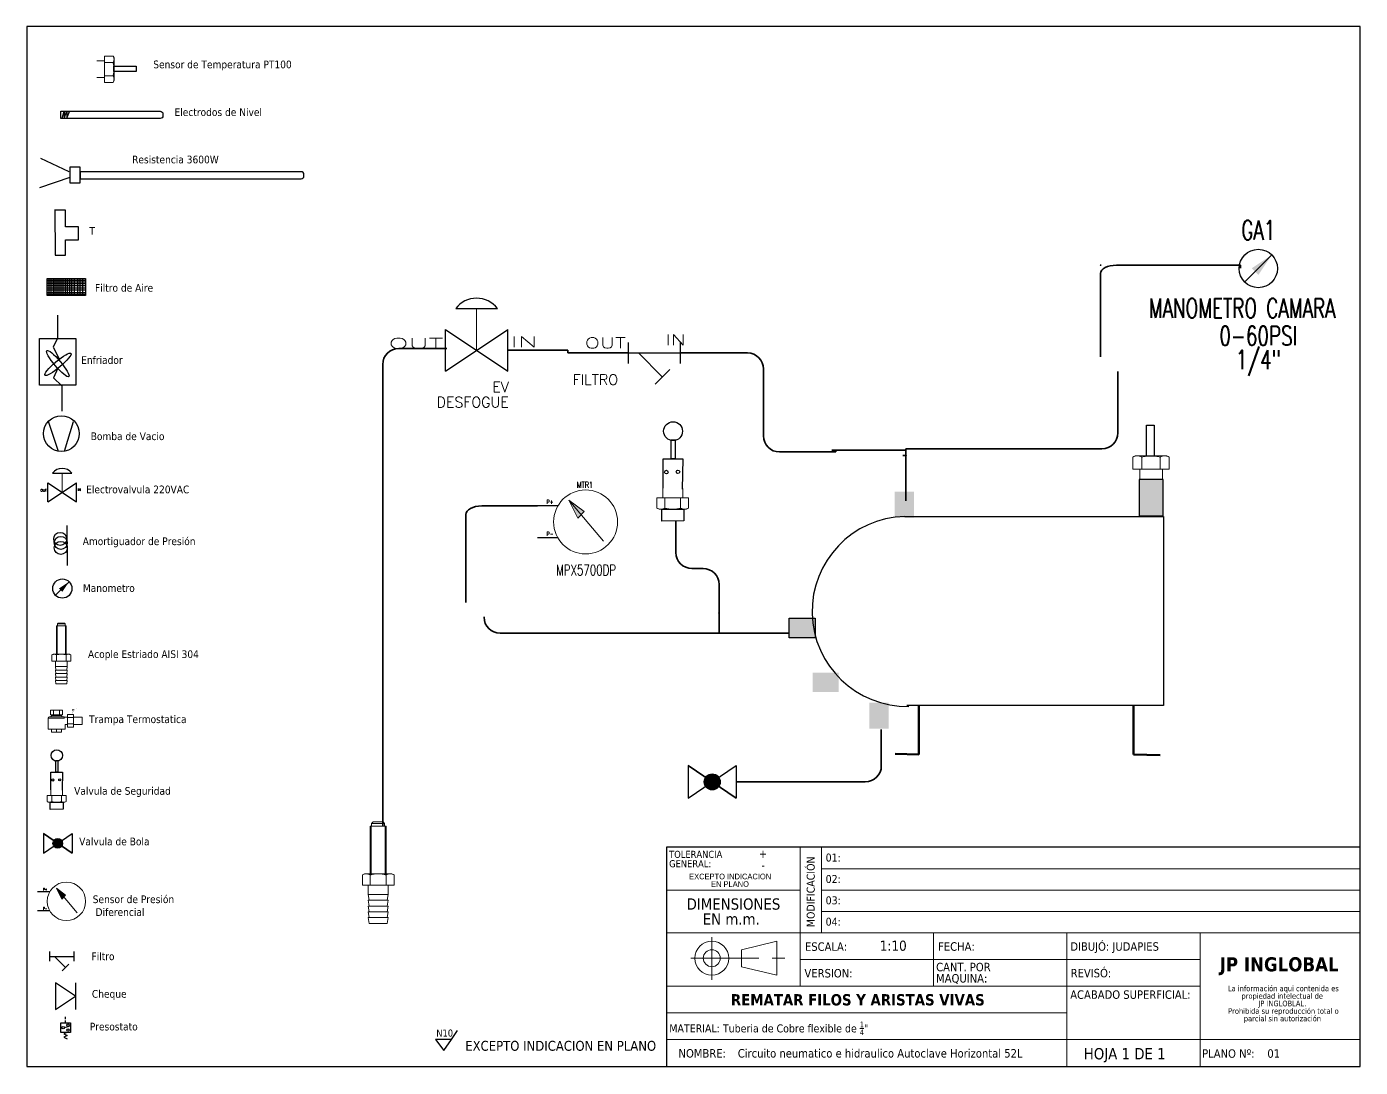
# Model space of a CAD drawing. Header units: millimetres. Extents: x 15 to 265, y 10 to 205.
import ezdxf
from ezdxf.enums import TextEntityAlignment as Align

# ---------------------------------------------------------------- set-up
doc = ezdxf.new("R2010")
doc.units = ezdxf.units.MM
doc.linetypes.add('CENTERX2', pattern=[20.32, 12.7, -2.54, 2.54, -2.54])
for name, color, linetype in [('CONTORNO', 179, 'Continuous'), ('DESC', 250, 'Continuous'), ('SYMS', 7, 'Continuous'), ('TAGS', 250, 'Continuous'), ('TERMS', 123, 'Continuous'), ('WIRENO', 250, 'Continuous')]:
    doc.layers.add(name, color=color, linetype=linetype)
doc.layers.add('WIRES', color=7, linetype='Continuous', lineweight=35)
doc.styles.add('SLDTEXTSTYLE0', font='tahoma.ttf')
doc.styles.add('SLDTEXTSTYLE1', font='')
doc.styles.add('SLDTEXTSTYLE2', font='GOTHIC.TTF', dxfattribs={"width": 0.913})
doc.styles.get("Standard").update_dxf_attribs({"font": 'tahoma.ttf'})
doc.styles.add('WD', font='romans.shx')
doc.styles.get('SLDTEXTSTYLE1').set_extended_font_data('Tahoma', bold=True)

# ---------------------------------------------------------------- blocks, each defined once
blk = doc.blocks.new('SW_NOTE_0')
at = {"layer": 'CONTORNO', "color": 0, "attachment_point": 2, "style": 'SLDTEXTSTYLE2'}
for s, insert, char_height in [('EXCEPTO INDICACION', (7.57, 1.35), 1.0583), ('EN PLANO', (7.54, -0.06), 1.058)]:
    blk.add_mtext(s, dxfattribs=dict(at, insert=insert, char_height=char_height))
blk = doc.blocks.new('SW_NOTE_1')
at = {"layer": 'CONTORNO', "color": 0, "attachment_point": 2, "style": 'SLDTEXTSTYLE0'}
for s, insert, char_height in [('DIMENSIONES ', (9.43, 2.69), 2.1167), ('EN m.m.', (9.02, -0.13), 2.117)]:
    blk.add_mtext(s, dxfattribs=dict(at, insert=insert, char_height=char_height))
blk = doc.blocks.new('SW_NOTE_2')
at = {"layer": 'CONTORNO', "color": 0, "char_height": 1.0583, "attachment_point": 2, "style": 'SLDTEXTSTYLE0'}
for s, insert in [('La información aqui contenida es ', (10.29, 1.34)), ('propiedad intelectual de', (10.08, -0.07)), ('JP INGLOBLAL.', (10.1, -1.48)), ('Prohibida su reproducción total o ', (10.3, -2.89)), ('parcial sin autorización', (10.12, -4.3))]:
    blk.add_mtext(s, dxfattribs=dict(at, insert=insert))
blk = doc.blocks.new('SW_NOTE_3')
at = {"color": 0, "linetype": 'Continuous', "lineweight": 0, "attachment_point": 1, "style": 'SLDTEXTSTYLE0'}
for s, insert, char_height in [('TOLERANCIA ', (0, 1.68), 1.3229), ('GENERAL:', (0, -0.08), 1.323)]:
    blk.add_mtext(s, dxfattribs=dict(at, insert=insert, char_height=char_height))
blk = doc.blocks.new('SW_NOTE_4')
at = {"color": 0, "linetype": 'Continuous', "lineweight": 0, "char_height": 1.587, "attachment_point": 1, "style": 'SLDTEXTSTYLE0'}
for s, insert in [('CANT. POR ', (0, 2.02)), ('MAQUINA:', (0, -0.1))]:
    blk.add_mtext(s, dxfattribs=dict(at, insert=insert))
blk = doc.blocks.new('HGVA1_DIAPHRAGM_VALVE2')
at = {"color": 7, "linetype": 'Continuous', "lineweight": 0, "ltscale": 3.2258}
for p, q in [((-0.25, 0.5), (0.25, 0.5)), ((0, 0), (0, 0.5))]:
    blk.add_line(p, q, dxfattribs=at)
for p, q in [((-0.375, -0.25), (-0.375, 0.25)), ((-0.375, -0.25), (0.375, 0.25)), ((-0.375, 0.25), (0.375, -0.25)), ((0.375, -0.25), (0.375, 0.25))]:
    blk.add_line(p, q)
at = {"ltscale": 25.4, "flags": 128}
blk.add_lwpolyline([(0.25, 0.5, 0.5), (-0.25, 0.5)], format="xyb", close=True, dxfattribs=at)
at = {"style": 'WD', "flags": 1}
for tag, p in [('INST', (-0.469, 0.748)), ('LOC', (-0.469, 0.587)), ('TAG1', (-0.469, 0.378))]:
    blk.add_attdef(tag, text='', height=0.125, dxfattribs=at).set_placement(p, align=Align.RIGHT)
at = {"style": 'WD'}
blk.add_attdef('XREF', text='', height=0.0625, rotation=0.0625, dxfattribs=at).set_placement((0.518, 0.271), align=Align.TOP_CENTER)
blk.add_attdef('TERM01', text='', height=0.0625, dxfattribs=at).set_placement((-0.399, 0.018), align=Align.RIGHT)
for tag, p, height in [('X4TERM01', (-0.375, 0), 0.005), ('X1TERM02', (0.375, 0), 0.005), ('TERM02', (0.406, 0.036), 0.0625), ('RATING1', (0.388, -0.162), 0.125), ('DESC1', (0.388, -0.378), 0.125), ('DESC2', (0.388, -0.562), 0.125), ('DESC3', (0.388, -0.752), 0.125), ('WDTAGALT', (0.388, -0.907), 0.125)]:
    blk.add_attdef(tag, p, '', height=height, dxfattribs=at)
at = {"style": 'WD', "flags": 1}
for tag, p in [('WDTYPE', (-0.154, -0.127)), ('FAMILY', (-0.143, -0.17)), ('CAT', (-0.143, -0.215)), ('MFG', (-0.141, -0.246)), ('ASSYCODE', (-0.113, -0.275))]:
    blk.add_attdef(tag, text='', height=0.01, dxfattribs=at).set_placement(p, align=Align.CENTER)
blk = doc.blocks.new('HST1_STRAINER_Y_TYPE')
at = {"ltscale": 3.2258}
for p, q in [((0, 0.125), (0, -0.125)), ((0.625, 0.125), (0.625, -0.125)), ((0, 0), (0.625, 0)), ((0.125, 0), (0.412, -0.287)), ((0.324, -0.376), (0.501, -0.199))]:
    blk.add_line(p, q, dxfattribs=at)
at = {"style": 'WD', "flags": 1}
for tag, height, p in [('INST', 0.125, (0.33, 0.71)), ('LOC', 0.125, (0.306, 0.549)), ('TAG1', 0.125, (0.324, 0.34)), ('FAMILY', 0.01, (1.09, 0.044)), ('CAT', 0.01, (1.09, -0.001)), ('WDTYPE', 0.01, (1.102, -0.093)), ('MFG', 0.01, (1.092, -0.032)), ('ASSYCODE', 0.01, (1.12, -0.061))]:
    blk.add_attdef(tag, text='', height=height, dxfattribs=at).set_placement(p, align=Align.CENTER)
at = {"style": 'WD'}
for tag, height, p in [('WDTAGALT', 0.125, (0.035, 0.2)), ('TERM01', 0.0625, (-0.024, 0.018))]:
    blk.add_attdef(tag, text='', height=height, dxfattribs=at).set_placement(p, align=Align.RIGHT)
for tag, p, height in [('RATING1', (0.6, 0.18), 0.125), ('X4TERM01', (0, 0), 0.005), ('X1TERM03', (0.625, 0), 0.005), ('TERM03', (0.632, 0.013), 0.0625), ('DESC1', (-0.666, -0.258), 0.125), ('DESC2', (-0.666, -0.442), 0.125), ('X8TERM02', (0.412, -0.287), 0.005), ('TERM02', (0.447, -0.365), 0.0625), ('DESC3', (-0.666, -0.632), 0.125)]:
    blk.add_attdef(tag, p, '', height=height, dxfattribs=at)
blk.add_attdef('XREF', text='', height=0.0625, rotation=0.0625, dxfattribs=at).set_placement((0.649, -0.434), align=Align.TOP_CENTER)
blk = doc.blocks.new('HME1_PRESS_M')
blk.add_line((0.0361, -0.0879), (0.2129, 0.0889))
blk.add_circle((0.125, 0), 0.125)
blk.add_solid([(0.0821, 0.0015), (0.1255, -0.0419), (0.2129, 0.0889)])
at = {"style": 'WD', "width": 0.7}
for tag, p in [('INST', (0.125, 0.5)), ('LOC', (0.125, 0.3438)), ('TAG1', (0.125, 0.1875)), ('DESC1', (0.125, -0.3438)), ('DESC2', (0.125, -0.5)), ('DESC3', (0.125, -0.6562)), ('WDTAGALT', (0.125, -0.8125))]:
    blk.add_attdef(tag, text='', height=0.125, dxfattribs=at).set_placement(p, align=Align.CENTER)
blk.add_attdef('TERM01', text='', height=0.0625, dxfattribs=at).set_placement((-0.0322, 0.0313), align=Align.RIGHT)
for tag, p, height in [('TERM02', (0.2803, 0.0313), 0.0625), ('RATING1', (0.2812, -0.1875), 0.125)]:
    blk.add_attdef(tag, p, '', height=height, dxfattribs=at)
at = {"style": 'WD'}
for tag, p, height, flags in [('X4TERM01', (0, 0), 0.005, 1), ('WDTYPE', (0.0625, 0.0625), 0.01, 1), ('WDBLKNAM', (0.1342, 0.0008), 0.01, 9), ('X1TERM02', (0.248, 0), 0.005, 1), ('FAMILY', (0.1303, -0.0348), 0.01, 9)]:
    blk.add_attdef(tag, p, '', height=height, dxfattribs=dict(at, flags=flags))
blk.add_attdef('XREF', text='', height=0.0625, dxfattribs=at).set_placement((-0.0312, -0.125), align=Align.RIGHT)
at = {"linetype": 'Continuous', "style": 'WD', "flags": 9}
for tag, p in [('MFG', (0.1283, -0.0855)), ('CAT', (0.1303, -0.066)), ('ASSYCODE', (0.1305, -0.1028))]:
    blk.add_attdef(tag, p, '', height=0.01, dxfattribs=at)
blk = doc.blocks.new('Acople Estriado')
at = {"color": 7, "linetype": 'Continuous', "lineweight": 15}
for p, q in [((6.78, 5.633), (6.78, 5.138)), ((6.78, 5.633), (6.947, 5.633)), ((6.811, 5.678), (6.796, 5.663)), ((6.796, 5.663), (6.796, 5.633)), ((6.931, 5.663), (6.796, 5.663)), ((6.811, 5.678), (6.916, 5.678)), ((6.931, 5.663), (6.916, 5.678)), ((6.931, 5.633), (6.931, 5.663)), ((6.947, 5.138), (6.947, 5.633)), ((6.721, 5.138), (6.699, 5.126)), ((6.699, 5.126), (6.699, 5.019)), ((6.699, 5.019), (6.781, 5.019)), ((6.74, 5.138), (6.721, 5.138)), ((6.864, 5.138), (6.74, 5.138)), ((6.761, 5.019), (6.761, 4.922)), ((6.781, 5.126), (6.781, 5.019)), ((6.781, 5.019), (6.946, 5.019)), ((6.988, 5.138), (6.864, 5.138)), ((6.946, 5.126), (6.946, 5.019)), ((6.946, 5.019), (7.029, 5.019)), ((6.967, 4.922), (6.967, 5.019)), ((7.007, 5.138), (6.988, 5.138)), ((7.029, 5.126), (7.007, 5.138)), ((7.029, 5.126), (7.029, 5.019)), ((6.761, 4.922), (6.769, 4.862)), ((6.864, 4.922), (6.761, 4.922)), ((6.761, 4.862), (6.769, 4.802)), ((6.864, 4.862), (6.761, 4.862)), ((6.967, 4.922), (6.864, 4.922)), ((6.967, 4.862), (6.864, 4.862)), ((6.959, 4.862), (6.967, 4.922)), ((6.959, 4.802), (6.967, 4.862)), ((6.761, 4.802), (6.769, 4.742)), ((6.864, 4.802), (6.761, 4.802)), ((6.761, 4.742), (6.769, 4.682)), ((6.864, 4.742), (6.761, 4.742)), ((6.967, 4.802), (6.864, 4.802)), ((6.967, 4.742), (6.864, 4.742)), ((6.959, 4.742), (6.967, 4.802)), ((6.959, 4.682), (6.967, 4.742)), ((6.761, 4.682), (6.769, 4.622)), ((6.864, 4.682), (6.761, 4.682)), ((6.864, 4.622), (6.769, 4.622)), ((6.967, 4.682), (6.864, 4.682)), ((6.959, 4.622), (6.864, 4.622)), ((6.959, 4.622), (6.967, 4.682))]:
    blk.add_line(p, q, dxfattribs=at)
at = {"color": 7, "linetype": 'Continuous', "lineweight": 0}
for p, q in [((6.79, 5.633), (6.79, 5.138)), ((6.938, 5.633), (6.938, 5.138))]:
    blk.add_line(p, q, dxfattribs=at)
at = {"color": 7, "linetype": 'Continuous', "lineweight": 15}
for points, knots in [([(6.699, 5.126), (6.706, 5.13), (6.712, 5.133), (6.726, 5.137), (6.733, 5.138), (6.74, 5.138)], [0, 0, 0, 0, 0.5, 0.5, 1, 1, 1, 1]), ([(6.74, 5.138), (6.744, 5.138), (6.747, 5.138), (6.754, 5.137), (6.757, 5.136), (6.768, 5.133), (6.775, 5.13), (6.781, 5.126)], [0, 0, 0, 0, 0.25, 0.25, 0.5, 0.5, 1, 1, 1, 1]), ([(6.864, 5.138), (6.85, 5.138), (6.836, 5.137), (6.808, 5.133), (6.795, 5.13), (6.781, 5.126)], [0, 0, 0, 0, 0.5, 0.5, 1, 1, 1, 1]), ([(6.946, 5.126), (6.933, 5.13), (6.919, 5.133), (6.892, 5.137), (6.878, 5.138), (6.864, 5.138)], [0, 0, 0, 0, 0.5, 0.5, 1, 1, 1, 1]), ([(6.946, 5.126), (6.953, 5.13), (6.96, 5.133), (6.974, 5.137), (6.981, 5.138), (6.988, 5.138)], [0, 0, 0, 0, 0.5, 0.5, 1, 1, 1, 1]), ([(6.988, 5.138), (6.991, 5.138), (6.995, 5.138), (7.002, 5.137), (7.005, 5.136), (7.015, 5.133), (7.022, 5.13), (7.029, 5.126)], [0, 0, 0, 0, 0.25, 0.25, 0.5, 0.5, 1, 1, 1, 1])]:
    blk.add_open_spline(points, degree=3, knots=knots, dxfattribs=at)
blk = doc.blocks.new('PT100')
at = {"color": 7, "linetype": 'Continuous', "lineweight": 15}
for p, q in [((12.526, 10.857), (12.429, 10.857)), ((12.633, 10.919), (12.526, 10.919)), ((12.526, 10.919), (12.526, 10.837)), ((12.645, 10.897), (12.633, 10.919)), ((12.645, 10.878), (12.645, 10.897)), ((12.645, 10.754), (12.645, 10.878)), ((12.633, 10.837), (12.526, 10.837)), ((12.526, 10.837), (12.526, 10.672)), ((12.645, 10.631), (12.645, 10.754)), ((12.429, 10.652), (12.526, 10.652)), ((12.633, 10.672), (12.526, 10.672)), ((12.526, 10.672), (12.526, 10.589)), ((12.633, 10.589), (12.645, 10.612)), ((12.645, 10.612), (12.645, 10.631)), ((12.633, 10.589), (12.526, 10.589))]:
    blk.add_line(p, q, dxfattribs=at)
blk.add_lwpolyline([(12.642, 10.794), (12.922, 10.794), (12.922, 10.726), (12.642, 10.726)], close=True)
for points, knots in [([(12.633, 10.919), (12.637, 10.913), (12.64, 10.906), (12.644, 10.892), (12.645, 10.885), (12.645, 10.878)], [0, 0, 0, 0, 0.5, 0.5, 1, 1, 1, 1]), ([(12.645, 10.878), (12.645, 10.875), (12.645, 10.871), (12.644, 10.864), (12.643, 10.861), (12.64, 10.85), (12.637, 10.844), (12.633, 10.837)], [0, 0, 0, 0, 0.25, 0.25, 0.5, 0.5, 1, 1, 1, 1]), ([(12.645, 10.754), (12.645, 10.768), (12.644, 10.782), (12.64, 10.81), (12.637, 10.824), (12.633, 10.837)], [0, 0, 0, 0, 0.5, 0.5, 1, 1, 1, 1]), ([(12.633, 10.672), (12.637, 10.685), (12.64, 10.699), (12.644, 10.727), (12.645, 10.74), (12.645, 10.754)], [0, 0, 0, 0, 0.5, 0.5, 1, 1, 1, 1]), ([(12.633, 10.672), (12.637, 10.665), (12.64, 10.658), (12.644, 10.645), (12.645, 10.638), (12.645, 10.631)], [0, 0, 0, 0, 0.5, 0.5, 1, 1, 1, 1]), ([(12.645, 10.631), (12.645, 10.627), (12.645, 10.624), (12.644, 10.617), (12.643, 10.613), (12.64, 10.603), (12.637, 10.596), (12.633, 10.589)], [0, 0, 0, 0, 0.25, 0.25, 0.5, 0.5, 1, 1, 1, 1])]:
    blk.add_open_spline(points, degree=3, knots=knots, dxfattribs=at)
blk = doc.blocks.new('Valvula Tipo Anillo')
for p, q in [((7.88, 11.213), (7.88, 11.519)), ((7.88, 11.519), (8.084, 11.519)), ((8.084, 11.519), (8.079, 11.203))]:
    blk.add_line(p, q)
at = {"color": 7, "linetype": 'Continuous', "lineweight": 15}
for p, q in [((7.816, 11.006), (7.816, 11.113)), ((7.898, 11.113), (7.816, 11.113)), ((7.878, 11.21), (7.878, 11.113)), ((7.898, 11.006), (7.898, 11.113)), ((8.063, 11.113), (7.898, 11.113)), ((8.063, 11.006), (8.063, 11.113)), ((8.146, 11.113), (8.063, 11.113)), ((8.084, 11.113), (8.084, 11.21)), ((8.146, 11.006), (8.146, 11.113)), ((7.816, 11.006), (7.838, 10.994)), ((7.838, 10.994), (7.857, 10.994)), ((7.857, 10.994), (7.981, 10.994)), ((7.981, 10.994), (8.105, 10.994)), ((8.105, 10.994), (8.124, 10.994)), ((8.124, 10.994), (8.146, 11.006))]:
    blk.add_line(p, q, dxfattribs=at)
for points in [[(7.962, 11.521), (8.01, 11.521), (8.01, 11.713), (7.962, 11.713)], [(8.097, 10.995), (8.097, 10.873), (7.867, 10.871), (7.867, 10.993)]]:
    blk.add_lwpolyline(points, close=True)
for centre, radius in [((7.984, 11.807), 0.0981), ((7.914, 11.381), 0.0185), ((8.035, 11.384), 0.0185)]:
    blk.add_circle(centre, radius)
for points, knots in [([(7.857, 10.994), (7.854, 10.994), (7.85, 10.994), (7.843, 10.995), (7.84, 10.996), (7.829, 10.999), (7.823, 11.002), (7.816, 11.006)], [0, 0, 0, 0, 0.25, 0.25, 0.5, 0.5, 1, 1, 1, 1]), ([(7.898, 11.006), (7.892, 11.002), (7.885, 10.999), (7.871, 10.995), (7.864, 10.994), (7.857, 10.994)], [0, 0, 0, 0, 0.5, 0.5, 1, 1, 1, 1]), ([(7.898, 11.006), (7.912, 11.002), (7.926, 10.999), (7.953, 10.995), (7.967, 10.994), (7.981, 10.994)], [0, 0, 0, 0, 0.5, 0.5, 1, 1, 1, 1]), ([(7.981, 10.994), (7.995, 10.994), (8.009, 10.995), (8.036, 10.999), (8.05, 11.002), (8.063, 11.006)], [0, 0, 0, 0, 0.5, 0.5, 1, 1, 1, 1]), ([(8.105, 10.994), (8.101, 10.994), (8.098, 10.994), (8.091, 10.995), (8.087, 10.996), (8.077, 10.999), (8.07, 11.002), (8.063, 11.006)], [0, 0, 0, 0, 0.25, 0.25, 0.5, 0.5, 1, 1, 1, 1]), ([(8.146, 11.006), (8.139, 11.002), (8.132, 10.999), (8.119, 10.995), (8.112, 10.994), (8.105, 10.994)], [0, 0, 0, 0, 0.5, 0.5, 1, 1, 1, 1])]:
    blk.add_open_spline(points, degree=3, knots=knots, dxfattribs=at)
blk = doc.blocks.new('WDDOT')
for radius in [0.03, 0.0187, 0.00929]:
    blk.add_circle((0, 0), radius)
blk = doc.blocks.new('HGVA1_BALL_VALVE')
h = blk.add_hatch(color=256)
edge = h.paths.add_edge_path()
edge.add_arc((0, 0), 0.125, 0, 360)
at = {"ltscale": 3.2258}
for p, q in [((-0.375, 0.254), (0.375, -0.254)), ((-0.375, -0.254), (0.375, 0.254)), ((-0.375, 0.254), (-0.375, -0.254)), ((0.375, 0.254), (0.375, -0.254))]:
    blk.add_line(p, q, dxfattribs=at)
at = {"ltscale": 25.4, "flags": 128}
blk.add_lwpolyline([(0.375, 0.254), (0.375, -0.254), (-0.375, 0.254), (-0.375, -0.254)], close=True, dxfattribs=at)
at = {"ltscale": 3.2258}
blk.add_circle((0, 0), 0.125, dxfattribs=at)
at = {"ltscale": 25.4}
blk.add_circle((0, 0), 0.125, dxfattribs=at)
at = {"style": 'WD', "flags": 1}
for tag, height, p in [('LOC', 0.125, (0.011, 0.516)), ('INST', 0.125, (0.028, 0.678)), ('TAG1', 0.125, (0, 0.307)), ('FAMILY', 0.01, (-0.482, -0.121)), ('WDTYPE', 0.01, (-0.475, -0.062)), ('CAT', 0.01, (-0.482, -0.165)), ('MFG', 0.01, (-0.481, -0.197)), ('ASSYCODE', 0.01, (-0.453, -0.226))]:
    blk.add_attdef(tag, text='', height=height, dxfattribs=at).set_placement(p, align=Align.CENTER)
at = {"style": 'WD'}
blk.add_attdef('XREF', text='', height=0.0625, rotation=0.0625, dxfattribs=at).set_placement((0.541, 0.293), align=Align.TOP_CENTER)
blk.add_attdef('TERM01', text='', height=0.0625, dxfattribs=at).set_placement((-0.399, 0.018), align=Align.RIGHT)
for tag, p, height in [('X4TERM01', (-0.375, 0), 0.005), ('X8TERM02', (0, 0), 0.005), ('TERM02', (0.052, -0.037), 0.0625), ('X1TERM03', (0.375, 0), 0.005), ('TERM03', (0.406, 0.036), 0.0625), ('RATING1', (0.409, -0.162), 0.125), ('DESC1', (0.409, -0.341), 0.125), ('DESC2', (0.409, -0.525), 0.125), ('DESC3', (0.409, -0.715), 0.125), ('WDTAGALT', (0.409, -0.873), 0.125)]:
    blk.add_attdef(tag, p, '', height=height, dxfattribs=at)
blk = doc.blocks.new('HMT1_DIFFERENTIAL_PRESSURE_GAUGE')
blk.add_hatch(color=7).paths.add_polyline_path([(-0.26, 0.34), (-0.12, 0.06), (-0.02, 0.16)])
for p, q in [((-0.437, 0.25), (-0.75, 0.25)), ((-0.437, -0.25), (-0.75, -0.25))]:
    blk.add_line(p, q)
at = {"color": 7, "linetype": 'Continuous', "lineweight": 0, "ltscale": 645.15999}
for p, q in [((-0.26, 0.34), (0.28, -0.3)), ((-0.26, 0.34), (-0.12, 0.06)), ((-0.26, 0.34), (-0.02, 0.16)), ((-0.12, 0.06), (-0.02, 0.16))]:
    blk.add_line(p, q, dxfattribs=at)
at = {"color": 255, "linetype": 'Continuous', "lineweight": 0, "ltscale": 25.4, "flags": 128}
blk.add_lwpolyline([(-0.26, 0.34), (-0.12, 0.06), (-0.02, 0.16)], close=True, dxfattribs=at)
at = {"color": 7, "linetype": 'Continuous', "lineweight": 0, "ltscale": 645.15999}
blk.add_circle((0, 0), 0.5, dxfattribs=at)
at = {"style": 'WD', "width": 0.7}
for tag, p in [('INST', (-0.01, 0.781)), ('TAG1', (-0.01, 0.531)), ('LOC', (-0.01, 0.656)), ('DESC1', (0.021, -0.625)), ('DESC2', (0.021, -0.75)), ('DESC3', (0.021, -0.875)), ('WDTAGALT', (0.021, -1))]:
    blk.add_attdef(tag, text='', height=0.0938, dxfattribs=at).set_placement(p, align=Align.CENTER)
at = {"style": 'WD'}
for tag, p, height, flags in [('X4TERM01', (-0.75, 0.25), 0.005, 1), ('X1TERM03', (0.5, 0), 0.005, 1), ('WDBLKNAM', (-0.209, -0.188), 0.01, 9), ('FAMILY', (-0.208, -0.062), 0.01, 9), ('X4TERM02', (-0.75, -0.25), 0.005, 1)]:
    blk.add_attdef(tag, p, '', height=height, dxfattribs=dict(at, flags=flags))
at = {"style": 'WD', "width": 0.7}
for tag, p in [('TERM01', (-0.5, 0.281)), ('TERM02', (-0.5, -0.219))]:
    blk.add_attdef(tag, text='', height=0.0625, dxfattribs=at).set_placement(p, align=Align.RIGHT)
for tag, p, height in [('TERM03', (0.531, 0.031), 0.0625), ('RATING1', (0.469, -0.375), 0.0938)]:
    blk.add_attdef(tag, p, '', height=height, dxfattribs=at)
at = {"linetype": 'Continuous', "style": 'WD', "flags": 9}
for tag, p in [('ASSYCODE', (-0.208, -0.156)), ('CAT', (-0.208, -0.094)), ('MFG', (-0.208, -0.125))]:
    blk.add_attdef(tag, p, '', height=0.01, dxfattribs=at)
at = {"style": 'WD'}
blk.add_attdef('XREF', text='', height=0.0625, dxfattribs=at).set_placement((-0.438, -0.406), align=Align.RIGHT)
at = {"flags": 1}
blk.add_attdef('WDTYPE', (-0.219, -0.25), '', height=0.01, dxfattribs=at)
blk = doc.blocks.new('Trampo')
for points in [[(117.7, 258.3), (117.2, 257.8), (116.2, 257.8), (115.7, 257.3), (115.7, 256.3), (117.7, 256.3), (117.7, 256.3), (115.6, 256.3), (115.6, 257.3), (116.2, 257.9), (117.2, 257.9), (117.7, 258.4), (117.7, 258.9), (117.2, 259.3), (116.2, 259.3), (115.7, 258.8), (115.6, 258.9), (116.2, 259.4), (117.2, 259.4), (117.7, 258.9)], [(117.2, 260.5), (116.2, 260.5), (116.2, 260.5), (116.6, 260.5), (116.6, 263.5), (116.2, 263), (116.1, 263.1), (116.7, 263.6), (116.7, 263.6), (116.7, 260.5), (117.2, 260.5)], [(119.7, 262.2), (119, 260.7), (118.9, 260.7), (119.6, 262.2)], [(120.5, 262.2), (119.7, 260.7), (119.6, 260.7), (120.4, 262.2)]]:
    blk.add_hatch(color=7).paths.add_polyline_path(points)
at = {"color": 7, "linetype": 'Continuous', "lineweight": 15}
for points in [[(90.5, 251.1), (90.5, 239.8), (90.5, 239.8)], [(92, 252.5), (106.7, 252.5), (106.7, 252.5)], [(93.1, 259.5), (105.5, 259.5), (105.5, 254.7), (93.1, 254.7)], [(93.1, 254.7), (93.1, 259.5), (93.1, 259.5)], [(94.2, 254.7), (94.2, 254), (94.2, 254)], [(96.2, 254.7), (96.2, 259.5), (96.2, 259.5)], [(102.4, 254.7), (102.4, 259.5), (102.4, 259.5)], [(104.5, 254), (104.5, 254.7), (104.5, 254.7)], [(110.7, 252.3), (107.4, 252.3), (107.4, 252.3)], [(117, 255), (110.7, 255), (110.7, 241.9), (117, 241.9)], [(117, 251.8), (110.7, 251.8), (110.7, 251.8)], [(117, 255), (117, 241.9), (117, 241.9)], [(126.1, 252.3), (117, 252.3), (117, 252.3)], [(126.1, 252.3), (126.1, 244.6), (126.1, 244.6)], [(107.9, 239.7), (90.7, 239.7), (90.7, 239.7)], [(104.5, 239.7), (104.5, 236.7), (94.2, 236.7), (94.2, 239.7)], [(99.3, 239.7), (99.3, 236.7), (99.3, 236.7)], [(108.2, 239.8), (108.2, 244.6), (108.2, 244.6)], [(108.2, 244.6), (110.7, 244.6), (110.7, 244.6)], [(117, 245.2), (110.7, 245.2), (110.7, 245.2)], [(117, 244.6), (126.1, 244.6), (126.1, 244.6)]]:
    blk.add_lwpolyline(points, dxfattribs=at)
at = {"color": 8, "linetype": 'Continuous', "lineweight": 15}
for points in [[(107.6, 251.1), (90.5, 251.1), (90.5, 251.1)], [(94.2, 254), (104.5, 254), (104.5, 254)], [(90.5, 239.8), (108.2, 239.8), (108.2, 239.8)]]:
    blk.add_lwpolyline(points, dxfattribs=at)
at = {"color": 7, "linetype": 'Continuous', "lineweight": 20}
blk.add_lwpolyline([(115.6, 260), (117.7, 260), (117.7, 260)], dxfattribs=at)
at = {"color": 7, "linetype": 'Continuous', "lineweight": 15}
for points in [[(91.9, 252.5), (91.1, 252.5), (90.5, 251.9), (90.5, 251.1)], [(92.7, 252.5), (93.5, 252.5), (94.1, 253.2), (94.1, 254)], [(104.5, 254), (104.5, 253.2), (105.1, 252.5), (105.9, 252.5)], [(107.4, 252.3), (107.1, 252.5), (106.9, 252.5), (106.6, 252.5)], [(90.5, 239.9), (90.5, 239.7), (90.6, 239.7), (90.7, 239.7)], [(107.9, 239.7), (108, 239.7), (108.1, 239.7), (108.1, 239.9)]]:
    blk.add_open_spline(points, degree=3, dxfattribs=at)
blk = doc.blocks.new('HVL1_PRESS_SW')
for p, q in [((-0.031, -0.126), (-0.031, 0.125)), ((-0.031, 0.125), (0.219, 0.125)), ((0.061, 0.005), (0.198, 0.04)), ((0.094, 0.222), (0.094, 0.282)), ((0.094, 0.125), (0.094, 0.188)), ((0.219, 0.125), (0.219, -0.126)), ((0.219, -0.126), (-0.031, -0.126)), ((0.135, -0.126), (0.052, -0.167)), ((0.052, -0.167), (0.135, -0.209)), ((0.135, -0.209), (0.052, -0.251)), ((0.052, -0.251), (0.135, -0.293))]:
    blk.add_line(p, q)
for centre in [(0.032, 0), (0.156, 0.063), (0.156, -0.063)]:
    blk.add_circle(centre, 0.0314)
at = {"style": 'WD', "width": 0.7}
for tag, height, p in [('INST', 0.125, (-0.062, 0.5)), ('LOC', 0.125, (-0.062, 0.344)), ('TAG1', 0.125, (-0.062, 0.188)), ('TERM01', 0.0625, (-0.062, 0.031)), ('DESC1', 0.125, (-0.062, -0.281)), ('DESC2', 0.125, (-0.062, -0.438)), ('RATING1', 0.125, (0.775, -0.281)), ('WDTAGALT', 0.125, (-0.062, -0.75)), ('DESC3', 0.125, (-0.062, -0.594))]:
    blk.add_attdef(tag, text='', height=height, dxfattribs=at).set_placement(p, align=Align.RIGHT)
at = {"style": 'WD'}
for tag, p, height, flags in [('WDBLKNAM', (0.405, 0.344), 0.01, 9), ('X4TERM01', (0, 0), 0.005, 1), ('WDTYPE', (0.062, 0.062), 0.01, 1), ('X2TERM04', (0.094, 0.281), 0.005, 1), ('X1TERM02', (0.187, 0.063), 0.005, 1), ('FAMILY', (0.406, 0.312), 0.01, 9), ('X1TERM03', (0.187, -0.063), 0.005, 1)]:
    blk.add_attdef(tag, p, '', height=height, dxfattribs=dict(at, flags=flags))
at = {"style": 'WD', "width": 0.7}
for tag, p in [('TERM04', (0.125, 0.25)), ('TERM02', (0.25, 0.094)), ('TERM03', (0.25, -0.031))]:
    blk.add_attdef(tag, p, '', height=0.0625, dxfattribs=at)
at = {"linetype": 'Continuous', "style": 'WD', "flags": 9}
for tag, p in [('ASSYCODE', (0.406, 0.219)), ('CAT', (0.406, 0.281)), ('MFG', (0.406, 0.25))]:
    blk.add_attdef(tag, p, '', height=0.01, dxfattribs=at)
at = {"style": 'WD', "width": 0.7}
blk.add_attdef('TERM05', text='', height=0.0625, dxfattribs=at).set_placement((0.125, -0.406), align=Align.CENTER)
at = {"style": 'WD'}
blk.add_attdef('XREF', (0.281, -0.375), '', height=0.0625, dxfattribs=at)
blk = doc.blocks.new('ColaMarrano')
at = {"layer": 'WIRENO'}
blk.add_line((96.3, 200.92), (96.42, 188.45), dxfattribs=at)
for centre in [(94.22, 196.73), (94.4, 195.47), (94.4, 193.92)]:
    blk.add_circle(centre, 2.03, dxfattribs=at)
blk = doc.blocks.new('HDI1')
for p, q in [((0.0469, 0), (-0.0469, 0.0625)), ((-0.0469, 0.0625), (-0.0469, -0.0625)), ((-0.0469, -0.0625), (0.0469, 0)), ((0.0469, 0.0625), (0.0469, -0.0625))]:
    blk.add_line(p, q)
at = {"style": 'WD'}
for tag, width, p in [('INST', 0.7, (0, 0.8883)), ('LOC', 0.7, (0, 0.7187)), ('DESC1', 0.7, (0, 0.5625)), ('DESC2', 0.7, (0, 0.4062)), ('RATING1', 0.9, (0.0055, 0.0938))]:
    blk.add_attdef(tag, text='', height=0.125, dxfattribs=dict(at, width=width)).set_placement(p, align=Align.CENTER)
blk.add_attdef('TAG1', text='', height=0.125, dxfattribs=at).set_placement((0, 0.25), align=Align.CENTER)
for tag, p, height, flags in [('WDBLKNAM', (0.2047, 0.1329), 0.01, 9), ('FAMILY', (0.2047, 0.1523), 0.01, 9), ('X4TERM01', (-0.0469, 0), 0.0125, 1), ('X1TERM02', (0.0469, 0), 0.0125, 1)]:
    blk.add_attdef(tag, p, '', height=height, dxfattribs=dict(at, flags=flags))
at = {"linetype": 'Continuous', "style": 'WD', "flags": 9}
for tag, p in [('ASSYCODE', (0.2188, 0.0625)), ('MFG', (0.2278, 0.0887)), ('CAT', (0.2297, 0.1082))]:
    blk.add_attdef(tag, text='', height=0.01, dxfattribs=at).set_placement(p, align=Align.CENTER)
at = {"linetype": 'Continuous', "style": 'WD', "flags": 8}
blk.add_attdef('TERM01', text='', height=0.125, dxfattribs=at).set_placement((-0.125, -0.0312), align=Align.TOP_RIGHT)
blk.add_attdef('TERM02', text='', height=0.125, dxfattribs=at).set_placement((0.1094, -0.0314), align=Align.TOP_LEFT)
at = {"style": 'WD', "width": 0.9}
blk.add_attdef('RATING2', text='', height=0.125, dxfattribs=at).set_placement((0.0055, -0.1876), align=Align.TOP_CENTER)
blk = doc.blocks.new('Bomba Vacio')
at = {"layer": 'WIRENO'}
for p, q in [((222.52, 152.69), (218.83, 163.9)), ((224.82, 152.84), (228.2, 163.9))]:
    blk.add_line(p, q, dxfattribs=at)
blk.add_circle((223.65, 159.36), 6.72, dxfattribs=at)
blk = doc.blocks.new('Cooler')
at = {"layer": 'WIRENO'}
for p, q in [((61.05, 155.36), (61.05, 161.29)), ((60.91, 155.36), (59.87, 153.28)), ((59.87, 153.28), (61.37, 150.31)), ((61.09, 147.98), (60.01, 145.56)), ((60.01, 145.56), (62.09, 143.63)), ((62.09, 143.63), (62.09, 137.25))]:
    blk.add_line(p, q, dxfattribs=at)
blk.add_lwpolyline([(56.51, 155.41), (65.57, 155.41), (65.57, 143.72), (56.51, 143.72)], close=True, dxfattribs=at)
for centre, major_axis in [((61.09, 148.97), (-3.26, -2.75)), ((61.05, 149.16), (2.75, -3.26))]:
    blk.add_ellipse(centre, major_axis=major_axis, ratio=0.188132, dxfattribs=at)
blk = doc.blocks.new('Filtro')
at = {"layer": 'WIRENO'}
for p, q in [((95.97, 119.72), (103.12, 119.72)), ((95.97, 119.41), (103.12, 119.41)), ((95.97, 119.07), (103.12, 119.07)), ((95.97, 118.71), (103.12, 118.71)), ((95.97, 118.27), (103.12, 118.27)), ((95.97, 117.88), (103.12, 117.88)), ((96.25, 119.99), (96.25, 116.83)), ((96.62, 119.95), (96.62, 116.79)), ((97.03, 119.95), (97.03, 116.79)), ((97.4, 119.95), (97.4, 116.79)), ((97.77, 119.99), (97.77, 116.83)), ((98.1, 119.99), (98.1, 116.83)), ((98.51, 119.99), (98.51, 116.83)), ((98.88, 119.95), (98.88, 116.79)), ((99.33, 119.99), (99.33, 116.83)), ((99.7, 119.99), (99.7, 116.83)), ((100.11, 119.99), (100.11, 116.83)), ((100.52, 119.99), (100.52, 116.83)), ((100.98, 119.99), (100.98, 116.83)), ((101.59, 119.99), (101.59, 116.83)), ((102.04, 119.99), (102.04, 116.83)), ((102.54, 119.99), (102.54, 116.83)), ((95.97, 117.41), (103.12, 117.41)), ((95.97, 117.08), (103.12, 117.08))]:
    blk.add_line(p, q, dxfattribs=at)
blk.add_lwpolyline([(95.95, 119.98), (103.11, 119.98), (103.11, 116.82), (95.95, 116.82)], close=True, dxfattribs=at)
blk = doc.blocks.new('TT')
at = {"layer": 'WIRENO'}
for p, q in [((59.03, 150.75), (59.05, 142.17)), ((61.02, 150.66), (59.05, 150.66)), ((61.02, 147.48), (61.02, 150.66)), ((63.45, 147.48), (61.02, 147.48)), ((61.02, 142.17), (61.02, 145.05)), ((61.02, 145.05), (63.45, 145.05)), ((63.45, 145.05), (63.45, 147.48)), ((59.05, 142.17), (61.02, 142.17))]:
    blk.add_line(p, q, dxfattribs=at)
blk = doc.blocks.new('Resistencia')
at = {"layer": 'WIRENO'}
for p, q in [((112.31, 58.18), (107.01, 60.71)), ((112.43, 57.1), (106.77, 55.17))]:
    blk.add_line(p, q, dxfattribs=at)
blk.add_lwpolyline([(114.4, 59.08), (112.46, 59.08), (112.46, 56.11), (114.4, 56.11)], close=True, dxfattribs=at)
blk.add_lwpolyline([(155.82, 58.21), (114.4, 58.21), (114.4, 56.89), (155.82, 56.89, 0.414214), (156.32, 57.39), (156.32, 57.71, 0.414214)], format="xyb", close=True, dxfattribs=at)
blk = doc.blocks.new('Nivel')
at = {"layer": 'WIRENO'}
for p, q in [((103.38, 60.01), (103.74, 61.39)), ((103.74, 61.39), (103.74, 60.1)), ((103.74, 60.1), (104.25, 61.39)), ((104.25, 61.39), (104.25, 60.07)), ((104.25, 60.07), (104.74, 61.36))]:
    blk.add_line(p, q, dxfattribs=at)
blk.add_lwpolyline([(103.12, 61.39), (121.77, 61.39, -0.414214), (122.27, 60.89), (122.27, 60.54, -0.414214), (121.77, 60.04), (103.12, 60.04)], format="xyb", close=True, dxfattribs=at)

msp = doc.modelspace()

# ---------------------------------------------------------------- hatches: boundary and pattern name
h = msp.add_hatch(color=256)
h.dxf.hatch_style = 1
h.paths.add_polyline_path([(177.69, 117.84), (177.69, 112.96), (181.34, 112.96), (181.34, 117.84)])
h = msp.add_hatch(color=256)
h.dxf.hatch_style = 1
h.paths.add_polyline_path([(162.79, 94.06), (157.92, 94.06), (157.92, 90.41), (162.63, 90.41, -0.009743), (162.79, 91.09)])
h = msp.add_hatch(color=256)
h.dxf.hatch_style = 1
h.paths.add_polyline_path([(167.2, 83.88), (162.33, 83.88), (162.33, 80.23), (167.2, 80.23)])
h = msp.add_hatch(color=256)
h.dxf.hatch_style = 1
h.paths.add_polyline_path([(172.94, 78.24), (172.94, 73.36), (176.59, 73.36), (176.59, 78.24)])
at = {"layer": 'WIRENO'}
h = msp.add_hatch(color=7, dxfattribs=at)
h.dxf.hatch_style = 1
h.paths.add_polyline_path([(228.02, 120.12), (223.55, 120.12), (223.55, 113.27), (228.02, 113.27)])

# ---------------------------------------------------------------- linework, layer by layer
at = {"color": 7, "linetype": 'Continuous'}
for p, q in [((265, 205), (15, 205)), ((15, 205), (15, 10)), ((265, 10), (265, 205)), ((15, 10), (265, 10))]:
    msp.add_line(p, q, dxfattribs=at)
for p, q in [((177.62, 113), (177.62, 113.03)), ((179.6, 113.18), (228.13, 113.18)), ((179.6, 113.17), (179.6, 113.18)), ((179.6, 113.17), (179.6, 113.17)), ((228.13, 113.18), (228.13, 79.97)), ((228.13, 77.7), (180.02, 77.7)), ((228.13, 79.97), (228.13, 78.84)), ((228.13, 78.84), (228.13, 77.7))]:
    msp.add_line(p, q)
at = {"lineweight": 50}
for p, q in [((182.23, 77.57), (182.23, 68.51)), ((222.46, 77.56), (222.46, 68.5)), ((182.23, 68.51), (177.78, 68.67)), ((222.46, 68.5), (227.49, 68.43))]:
    msp.add_line(p, q, dxfattribs=at)
at = {"color": 7, "linetype": 'Continuous', "lineweight": 30}
for p, q in [((265, 51.17), (134.96, 51.17)), ((134.96, 51.17), (134.96, 10))]:
    msp.add_line(p, q, dxfattribs=at)
at = {"color": 7, "linetype": 'Continuous', "lineweight": 0}
for p, q in [((160, 51.17), (160, 25.07)), ((164, 51.17), (164, 35.07)), ((265, 47.07), (164, 47.07)), ((160, 43.07), (134.96, 43.07)), ((265, 43.07), (164, 43.07)), ((265, 39.07), (164, 39.07)), ((265, 35.07), (135, 35.07)), ((185, 35.07), (185, 25.07)), ((210, 35.07), (210, 9.87)), ((235, 35.07), (235, 9.9)), ((155.64, 33.5), (148.97, 31.91)), ((155.64, 27.15), (155.64, 33.5)), ((148.97, 31.91), (148.97, 28.74)), ((235, 30.07), (160, 30.07)), ((148.97, 28.74), (155.64, 27.15)), ((235, 25.07), (134.99, 25.07)), ((210, 20.07), (134.99, 20.07)), ((265, 15.07), (134.99, 15.07))]:
    msp.add_line(p, q, dxfattribs=at)
at = {"color": 7, "linetype": 'CENTERX2', "lineweight": 0}
for p, q in [((265, 51.17), (265, 10)), ((143.43, 34.29), (143.43, 26.3)), ((139.53, 30.32), (157.1, 30.32)), ((134.96, 10), (265, 10))]:
    msp.add_line(p, q, dxfattribs=at)
for points in [[(223.55, 113.27), (228.02, 113.27), (228.02, 120.12), (223.55, 120.12)], [(157.92, 94.06), (162.79, 94.06), (162.79, 90.41), (157.92, 90.41)]]:
    msp.add_lwpolyline(points, close=True)
at = {"color": 7, "linetype": 'Continuous', "lineweight": 0}
for radius in [3.18, 1.59]:
    msp.add_circle((143.43, 30.32), radius, dxfattribs=at)
msp.add_arc((180.04, 95.36), 17.81, 91.4356, 271.0609)
at = {"layer": 'CONTORNO'}
for p, q in [((91.62, 15.07), (93.19, 13.01)), ((94.61, 15.07), (91.62, 15.07)), ((93.19, 13.01), (94.61, 15.07)), ((94.61, 15.07), (95.78, 16.79))]:
    msp.add_line(p, q, dxfattribs=at)
at = {"layer": 'WIRES'}
for p, q in [((216.28, 160.27), (216.45, 160.27)), ((219.28, 160.27), (242.51, 160.27)), ((242.51, 160.27), (242.51, 159.73)), ((216.28, 143.07, 28.89), (216.28, 158.74, 2.58)), ((84.74, 144.66), (93.75, 144.66)), ((116.45, 144.33), (105.18, 144.33)), ((116.45, 143.81), (116.45, 144.33)), ((127.73, 143.81), (116.45, 143.81)), ((137.48, 143.81), (150.13, 143.81)), ((81.74, 55.07), (81.74, 141.66)), ((153.13, 140.81), (153.13, 128.25)), ((219.54, 128.83), (219.54, 140.35)), ((156.13, 125.25), (166.71, 125.25)), ((165.96, 125.56), (179.81, 125.56)), ((166.71, 125.25), (166.71, 125.56)), ((179.81, 116.07), (179.81, 125.83)), ((179.81, 125.83), (216.54, 125.83)), ((179.76, 124.61), (179.23, 124.61)), ((100.33, 115.14), (110.77, 115.14)), ((97.33, 97.01, 28.89), (97.33, 113.55, 2.54)), ((136.7, 112.33), (136.7, 106.4)), ((139.7, 103.4), (141.8, 103.4)), ((144.8, 100.4), (144.8, 95.04)), ((144.8, 91.27), (144.8, 95.04)), ((100.74, 94.27), (100.74, 94.35)), ((144.87, 91.27), (103.74, 91.27)), ((157.92, 91.27), (144.8, 91.27)), ((175.21, 66.39), (175.21, 73.19)), ((148.02, 63.39), (172.21, 63.39))]:
    msp.add_line(p, q, dxfattribs=at)
at = {"layer": 'WIRES', "extrusion": (0, 0.859231, 0.511587)}
msp.add_arc((-219.28, -78.99, 137.71), 3, 270, 0, dxfattribs=at)
at = {"layer": 'WIRES'}
for centre, radius, start, end in [((84.74, 141.66), 3, 90, 180), ((150.13, 140.81), 3, 0, 90), ((156.13, 128.25), 3, 180, 270), ((216.54, 128.83), 3, 270, 0), ((179.81, 124.61), 0.05, 0, 180), ((139.7, 106.4), 3, 180, 270), ((141.8, 100.4), 3, 0, 90), ((103.74, 94.27), 3, 180, 270), ((172.21, 66.39), 3, 270, 0)]:
    msp.add_arc(centre, radius, start, end, dxfattribs=at)
at = {"layer": 'WIRES', "extrusion": (0, 0.847087, 0.531454)}
msp.add_arc((-100.33, -58.19, 97.53), 3, 270, 0, dxfattribs=at)

# ---------------------------------------------------------------- block references
for name, p, xscale, yscale, zscale in [('Cooler', (-24.96, 29.96), 0.75, 0.75, 0.75), ('Valvula Tipo Anillo', (-7.54, -83.38), 18, 18, 18), ('Acople Estriado', (-52.63, 31.84), 10.8, 10.8, 10.8), ('Trampo', (2.79, 30.3), 0.17928, 0.17928, 0.17928), ('Valvula Tipo Anillo', (-65.58, -59.17), 10.8, 10.8, 10.8), ('Acople Estriado', (-42.66, -46.33), 18, 18, 18)]:
    msp.add_blockref(name, p, dxfattribs=dict(xscale=xscale, yscale=yscale, zscale=zscale))
at = {"xscale": 20.736, "yscale": 20.736, "zscale": 20.736, "rotation": 90}
msp.add_blockref('PT100', (448.77, -137.69), dxfattribs=at)
at = {"color": 7, "linetype": 'Continuous', "lineweight": 0}
for name, p in [('SW_NOTE_3', (135.43, 48.79)), ('SW_NOTE_4', (185.48, 27.45))]:
    msp.add_blockref(name, p, dxfattribs=at)
at = {"layer": 'CONTORNO'}
msp.add_blockref('SW_NOTE_0', (139.3, 44.83), dxfattribs=at)
at = {"layer": 'CONTORNO', "color": 7}
for name, p in [('SW_NOTE_1', (138.06, 38.86)), ('SW_NOTE_2', (240.28, 23.85))]:
    msp.add_blockref(name, p, dxfattribs=at)
at = {"layer": 'SYMS'}
ref = msp.add_blockref('HME1_PRESS_M', (242.27, 159.65), dxfattribs=dict(at, xscale=28.8, yscale=28.8, zscale=28.8))
ref.add_attrib('TAG1', 'GA1', dxfattribs={"layer": 'TAGS', "height": 3.6, "style": 'WD', "width": 0.7}).set_placement((245.87, 165.05), align=Align.CENTER)
ref.add_attrib('DESC1', 'MANOMETRO CAMARA', dxfattribs={"layer": 'DESC', "height": 3.6, "style": 'WD', "width": 0.7}).set_placement((242.83, 150.42), align=Align.CENTER)
ref.add_attrib('DESC2', '0-60PSI', dxfattribs={"layer": 'DESC', "height": 3.6, "style": 'WD', "width": 0.7}).set_placement((245.87, 145.25), align=Align.CENTER)
ref.add_attrib('DESC3', '1/4"', dxfattribs={"layer": 'DESC', "height": 3.6, "style": 'WD', "width": 0.7}).set_placement((245.87, 140.75), align=Align.CENTER)
for p in [(216.28, 160.27), (166.38, 125.56), (166.71, 125.56), (179.81, 125.56), (144.8, 95.04), (144.8, 91.27)]:
    msp.add_blockref('WDDOT', p, dxfattribs=at)
ref = msp.add_blockref('HGVA1_DIAPHRAGM_VALVE2', (99.33, 144.33), dxfattribs=dict(at, xscale=15.6, yscale=15.6, zscale=15.6))
ref.add_attrib('DESC1', 'EV', dxfattribs={"layer": 'DESC', "height": 1.95, "style": 'WD'}).set_placement((105.38, 138.43), align=Align.TOP_RIGHT)
ref.add_attrib('DESC2', 'DESFOGUE', dxfattribs={"layer": 'DESC', "height": 1.95, "style": 'WD'}).set_placement((105.38, 135.56), align=Align.TOP_RIGHT)
ref.add_attrib('TERM01', 'OUT', dxfattribs={"layer": 'TERMS', "color": 0, "height": 2, "style": 'WD', "width": 2}).set_placement((93.1, 144.61), align=Align.RIGHT)
ref.add_attrib('TERM02', 'IN', (105.67, 144.89), dxfattribs={"layer": 'TERMS', "color": 0, "height": 2, "style": 'WD', "width": 2})
ref = msp.add_blockref('HST1_STRAINER_Y_TYPE', (127.73, 143.81), dxfattribs=dict(at, xscale=15.6, yscale=15.6, zscale=15.6))
ref.add_attrib('DESC1', 'FILTRO', dxfattribs={"layer": 'DESC', "height": 1.95, "style": 'WD'}).set_placement((117.33, 139.79), align=Align.TOP_LEFT)
ref.add_attrib('TERM01', 'OUT', dxfattribs={"layer": 'TERMS', "color": 0, "lineweight": 25, "height": 2, "style": 'WD', "width": 1.5}).set_placement((127.35, 144.1), align=Align.BOTTOM_RIGHT)
ref.add_attrib('TERM03', 'IN', dxfattribs={"layer": 'TERMS', "color": 0, "lineweight": 25, "height": 2, "style": 'WD', "width": 1.5}).set_placement((134.73, 144.69), align=Align.BOTTOM_LEFT)
ref = msp.add_blockref('HGVA1_DIAPHRAGM_VALVE2', (21.64, 117.68), dxfattribs=dict(at, xscale=7.199999999999999, yscale=7.199999999999999, zscale=7.199999999999999))
ref.add_attrib('TERM01', 'OUT', dxfattribs={"layer": 'TERMS', "height": 0.45, "style": 'WD'}).set_placement((18.76, 117.82), align=Align.RIGHT)
ref.add_attrib('TERM02', 'IN', (24.56, 117.94), dxfattribs={"layer": 'TERMS', "height": 0.45, "style": 'WD'})
ref = msp.add_blockref('HMT1_DIFFERENTIAL_PRESSURE_GAUGE', (119.77, 112.14), dxfattribs=dict(at, xscale=12, yscale=12, zscale=12))
ref.add_attrib('DESC1', 'MPX5700DP', dxfattribs={"layer": 'DESC', "height": 2, "style": 'WD', "width": 0.7}).set_placement((119.87, 102.12), align=Align.CENTER)
ref.add_attrib('TAG1', 'MTR1', dxfattribs={"layer": 'TAGS', "height": 1.126, "style": 'WD', "width": 0.7}).set_placement((119.65, 118.51), align=Align.CENTER)
ref.add_attrib('TERM02', 'P-', dxfattribs={"layer": 'TERMS', "height": 0.75, "style": 'WD', "width": 0.7}).set_placement((113.77, 109.51), align=Align.RIGHT)
ref.add_attrib('TERM01', 'P+', dxfattribs={"layer": 'TERMS', "height": 0.75, "style": 'WD', "width": 0.7}).set_placement((113.77, 115.51), align=Align.RIGHT)
for name, p, xscale, yscale, zscale in [('HME1_PRESS_M', (19.88, 99.64), 14.4, 14.4, 14.4), ('HGVA1_BALL_VALVE', (143.52, 63.39), 12, 12, 12), ('HGVA1_BALL_VALVE', (20.83, 51.86), 7.199999999999999, 7.199999999999999, 7.199999999999999), ('HST1_STRAINER_Y_TYPE', (19.31, 30.66), 7.199999999999999, 7.199999999999999, 7.199999999999999), ('HDI1', (22.3, 23.22), 40, 40, 40), ('HVL1_PRESS_SW', (21.61, 17.32), 7.199999999999999, 7.199999999999999, 7.199999999999999)]:
    msp.add_blockref(name, p, dxfattribs=dict(at, xscale=xscale, yscale=yscale, zscale=zscale))
ref = msp.add_blockref('HMT1_DIFFERENTIAL_PRESSURE_GAUGE', (22.45, 40.99), dxfattribs=dict(at, xscale=7.199999999999999, yscale=7.199999999999999, zscale=7.199999999999999))
ref.add_attrib('TERM02', 'P-', dxfattribs={"layer": 'TERMS', "height": 0.45, "style": 'WD', "width": 0.7}).set_placement((18.85, 39.42), align=Align.RIGHT)
ref.add_attrib('TERM01', 'P+', dxfattribs={"layer": 'TERMS', "height": 0.45, "style": 'WD', "width": 0.7}).set_placement((18.85, 43.02), align=Align.RIGHT)
at = {"layer": 'WIRENO'}
for name, p, xscale, yscale, zscale in [('PT100', (-158.3, 35.71), 15, 15, 15), ('Bomba Vacio', (-90.32, 49.01), 0.5, 0.5, 0.5), ('ColaMarrano', (-35.25, -9.08), 0.6, 0.6, 0.6)]:
    msp.add_blockref(name, p, dxfattribs=dict(at, xscale=xscale, yscale=yscale, zscale=zscale))
for name, p in [('Nivel', (-81.73, 127.75)), ('TT', (-38.72, 19.96)), ('Filtro', (-77.09, 37.77))]:
    msp.add_blockref(name, p, dxfattribs=at)
at = {"layer": 'WIRENO', "color": 7}
msp.add_blockref('Resistencia', (-89.35, 119.59), dxfattribs=at)

# ---------------------------------------------------------------- texts
at = {"char_height": 1.44, "attachment_point": 1}
for s, insert in [('\\A1;Sensor de Temperatura PT100', (38.73, 198.64)), ('\\A1;Electrodos de Nivel', (42.71, 189.69)), ('\\A1;Resistencia 3600W', (34.76, 180.81)), ('\\A1;T', (26.76, 167.42)), ('\\A1;Filtro de Aire', (27.8, 156.75)), ('\\A1;Enfriador', (25.21, 143.21)), ('\\A1;Bomba de Vacio', (27, 128.92)), ('\\A1;Electrovalvula 220VAC', (26.15, 118.95)), ('\\A1;Amortiguador de Presión', (25.5, 109.23)), ('\\A1;Manometro', (25.54, 100.45)), ('\\A1;Acople Estriado AISI 304', (26.49, 88.06)), ('\\A1;Trampa Termostatica', (26.7, 75.86)), ('\\A1;Valvula de Seguridad', (23.9, 62.42)), ('\\A1;Valvula de Bola', (24.84, 52.94)), ('\\A1;Sensor de Presión\\P Diferencial', (27.38, 42.1)), ('\\A1;Filtro', (27.14, 31.4)), ('\\A1;Cheque', (27.23, 24.36)), ('\\A1;Presostato', (26.83, 18.23))]:
    msp.add_mtext_dynamic_manual_height_columns(s, width=44.8708, gutter_width=1, heights=[0], dxfattribs=dict(at, insert=insert))
at = {"color": 7, "linetype": 'Continuous', "lineweight": 0, "style": 'SLDTEXTSTYLE0'}
for s, insert, char_height, attachment_point in [('+ ', (153.82, 50.73), 1.587, 3), ('- ', (153.4, 48.57), 1.587, 3), ('01:', (164.77, 49.95), 1.5, 1), ('02:', (164.77, 45.93), 1.5, 1), ('03:', (164.77, 41.93), 1.5, 1), ('04:', (164.77, 37.93), 1.5, 1), ('ESCALA:', (160.9, 33.3), 1.587, 1), ('FECHA:', (185.85, 33.32), 1.587, 1), ('VERSION:', (160.8, 28.31), 1.587, 1), ('REVISÓ:', (210.7, 28.33), 1.587, 1), ('\\A1;MATERIAL: Tuberia de Cobre flexible de {\\H0.7x;\\S1/4;}"', (135.47, 18.43), 1.5, 1), ('\\pi-4.7625,l6.35,t12.7;NOMBRE:^ICircuito neumatico e hidraulico Autoclave Horizontal 52L', (135.6, 13.29), 1.5875, 1), ('HOJA 1 DE 1', (213.16, 13.48), 2.1167, 1), ('PLANO Nº:    01', (235.35, 13.25), 1.5875, 1)]:
    msp.add_mtext(s, dxfattribs=dict(at, insert=insert, char_height=char_height, attachment_point=attachment_point))
at = {"color": 7, "linetype": 'Continuous', "lineweight": 0, "insert": (161.22, 36.15), "char_height": 1.5, "attachment_point": 1, "rotation": 90, "style": 'SLDTEXTSTYLE0'}
msp.add_mtext('MODIFICACIÓN', dxfattribs=at)
at = {"layer": 'CONTORNO', "color": 7}
for s, insert, char_height, attachment_point, style in [('1:10', (177.44, 33.63), 1.905, 2, 'SLDTEXTSTYLE0'), ('DIBUJÓ: JUDAPIES', (210.63, 33.32), 1.5875, 1, 'SLDTEXTSTYLE0'), ('REMATAR FILOS Y ARISTAS VIVAS', (170.8, 23.59), 2.1167, 2, 'SLDTEXTSTYLE1'), ('ACABADO SUPERFICIAL:', (210.62, 24.3), 1.5875, 1, 'SLDTEXTSTYLE0'), ('EXCEPTO INDICACION EN PLANO', (133, 14.83), 1.8521, 3, 'SLDTEXTSTYLE0')]:
    msp.add_mtext(s, dxfattribs=dict(at, insert=insert, char_height=char_height, attachment_point=attachment_point, style=style))
at = {"layer": 'CONTORNO', "attachment_point": 1}
for s, insert, char_height, style in [('JP INGLOBAL', (238.63, 30.51), 2.6458, 'SLDTEXTSTYLE1'), ('N10', (91.78, 16.96), 1.323, 'SLDTEXTSTYLE0')]:
    msp.add_mtext(s, dxfattribs=dict(at, insert=insert, char_height=char_height, style=style))

doc.saveas('drawing.dxf')
